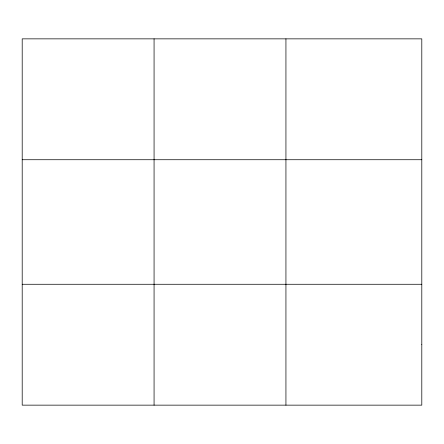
<?xml version="1.0" encoding="UTF-8"?>
<svg xmlns="http://www.w3.org/2000/svg" width="444" height="444" viewBox="0 0 444 444"><rect width="100%" height="100%" fill="white"/><g stroke="black" fill="none" stroke-linecap="round" stroke-linejoin="round"><path stroke-width="0.67" d="M154.068 405.144L154.068 38.856M285.936 405.144L285.936 38.856M22.2 159.729L421.8 159.729M22.2 284.271L421.8 284.271M421.8 344.711L421.8 405.144L22.2 405.144L22.2 38.856L421.8 38.856L421.8 344.711"/></g></svg>
